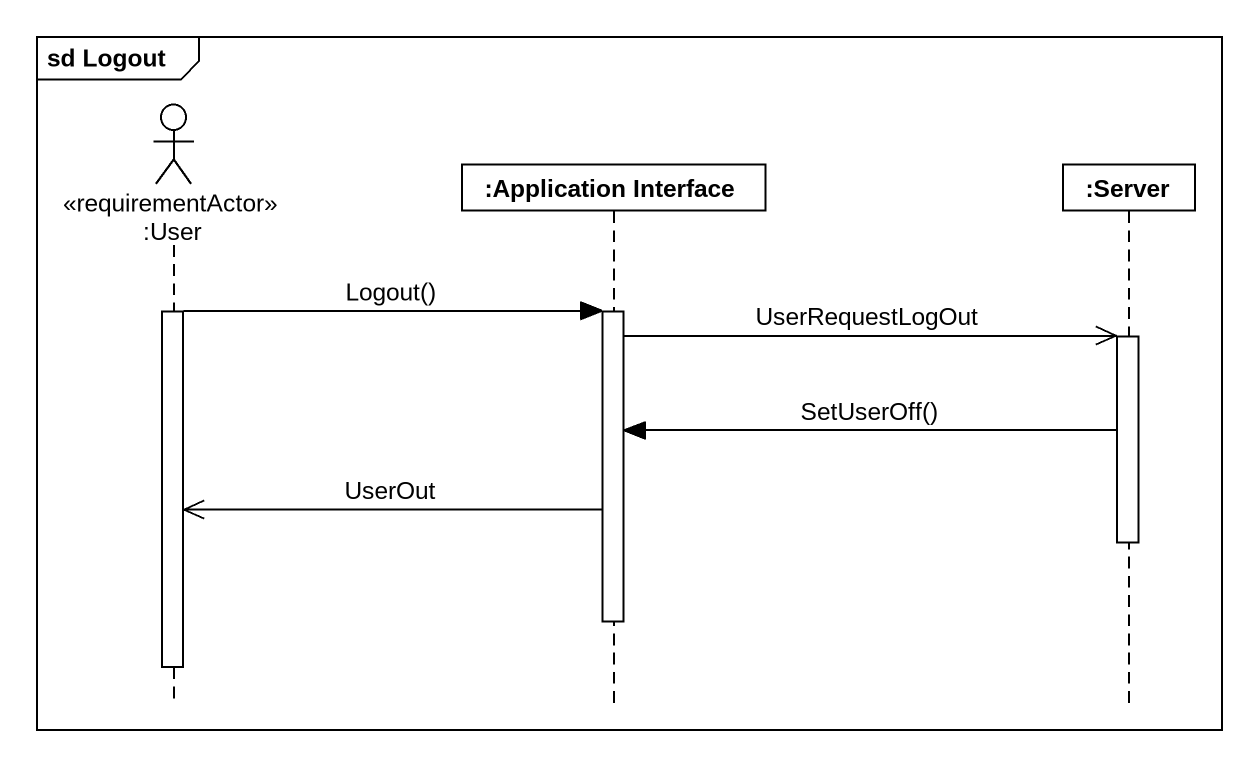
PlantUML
@startuml
mainframe sd Logout
hide footbox
actor ":User" as User <<requirementActor>>
participant ":Application Interface" as Application_Interface
participant ":Server" as Server

activate User
User -> Application_Interface : Logout()
activate Application_Interface
Application_Interface ->> Server : UserRequestLogOut
activate Server
Server -> Application_Interface : SetUserOff()
Application_Interface ->> User : UserOut
deactivate Server
deactivate Application_Interface
deactivate User
@enduml
